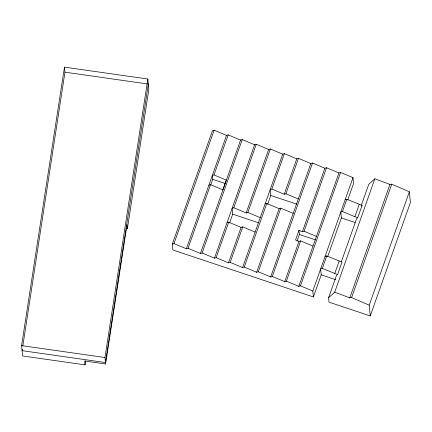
<?xml version="1.0" encoding="UTF-8"?>
<svg xmlns="http://www.w3.org/2000/svg" width="432" height="432" viewBox="0 0 432 432"><rect width="100%" height="100%" fill="white"/><g stroke="black" fill="none" stroke-linecap="round" stroke-linejoin="round"><path stroke-width="0.65" d="M85.671 360.871L85.055 364.867L22.594 355.957L21.6 345.622L64.481 67.133L147.841 79.024L148.835 89.359L127.397 228.609L126.09 228.42M22.291 349.331L22.086 350.66L105.44 362.556L148.327 84.067L64.967 72.171L64.481 67.133M22.804 346L64.967 72.171M85.055 364.867L84.677 360.99L105.581 363.971L104.96 357.518L147.841 79.024M105.581 363.971L127.019 224.726L127.397 228.609M325.08 256.43L326.749 255.938L341.998 262.084L337.581 274.574L322.331 268.429L320.657 268.92L321.23 274.833L313.4 296.941L172.881 249.988L172.314 244.08L212.458 130.685L214.126 130.194L226.508 135.378L228.182 134.887L240.565 140.076L242.233 139.585L254.615 144.769L256.284 144.277L268.666 149.467L270.335 148.975L282.717 154.159L284.386 153.668L296.773 158.857L298.442 158.366L310.824 163.55L312.493 163.058L324.875 168.248L326.543 167.756L338.926 172.94L340.594 172.449L352.976 177.638L353.549 183.551L347.733 199.973M172.314 244.08L173.983 243.589L214.126 130.194M173.983 243.589L186.365 248.773L226.508 135.378M186.365 248.773L188.033 248.281L210.546 184.691L222.863 189.848L226.319 180.095L214.002 174.938L212.333 175.43L212.706 179.323L210.767 184.81M214.002 174.938L228.182 134.887M188.033 248.281L200.416 253.471L240.565 140.076M200.416 253.471L202.084 252.979L242.233 139.585M202.084 252.979L214.466 258.163L254.615 144.769M214.466 258.163L216.135 257.672L228.706 222.178L241.088 227.367L242.757 226.876L255.139 232.06M229.603 222.939L232.708 214.164L232.141 208.256L233.809 207.765L256.284 144.277M216.135 257.672L228.517 262.861L241.088 227.367M233.809 207.765L246.191 212.949L268.666 149.467M228.517 262.861L230.191 262.37L242.757 226.876M246.191 212.949L247.86 212.458L270.335 148.975M230.191 262.37L242.573 267.554L282.717 154.159M242.573 267.554L244.242 267.062L266.755 203.472L279.137 208.656L280.811 208.165L293.193 213.354M267.651 204.233L270.761 195.458L270.189 189.545L271.858 189.054L284.386 153.668M244.242 267.062L256.624 272.252L279.137 208.656M271.858 189.054L284.245 194.243L296.773 158.857M256.624 272.252L258.293 271.76L280.811 208.165M284.245 194.243L285.914 193.752L298.442 158.366M258.293 271.76L270.675 276.944L310.824 163.55M270.675 276.944L272.344 276.453L312.493 163.058M316.451 236.428L304.069 231.239L302.4 231.73L298.987 230.299L295.569 239.954L298.982 241.385L300.65 240.894L313.033 246.078M297.038 241.132L299.387 234.495L298.987 230.299M272.344 276.453L284.726 281.642L298.982 241.385M302.4 231.73L324.875 168.248M284.726 281.642L286.4 281.151L300.65 240.894M304.069 231.239L326.543 167.756M286.4 281.151L298.782 286.335L338.926 172.94M298.782 286.335L300.451 285.844L340.594 172.449M313.4 296.941L312.833 291.033L352.976 177.638M322.331 268.429L326.749 255.938M327.672 256.635L341.377 217.928L340.81 212.015L342.479 211.523L346.82 199.255L362.07 205.4L357.728 217.669L356.567 218.722L341.291 261.868M334.714 273.618L339.131 261.128M357.728 217.669L354.861 216.707L359.203 204.444M361.357 205.189L368.739 184.345L374.863 178.772L389.923 184.459L391.754 184.151L409.363 191.792L410.4 202.543L370.251 315.938L329.022 302.162L328.595 297.734L336.42 275.627L337.581 274.574M328.595 297.734L334.719 292.167L374.863 178.772M334.719 292.167L349.78 297.848L389.923 184.459M349.78 297.848L351.61 297.545L391.754 184.151M370.251 315.938L369.22 305.186L409.363 191.792M361.298 206.102L362.07 205.4M208.877 185.182L210.546 184.691M265.086 203.963L266.755 203.472M227.032 222.669L228.706 222.178M345.152 199.746L346.82 199.255M21.6 345.622L104.96 357.518M341.377 217.928L355.12 222.518M270.761 195.458L296.946 204.206M212.706 179.323L225.423 183.573M299.387 234.495L315.581 239.906M232.708 214.164L258.255 222.701M321.23 274.833L335.599 279.634M342.479 211.523L354.861 216.707M285.914 193.752L298.296 198.936M247.86 212.458L260.242 217.647M300.451 285.844L312.833 291.033M351.61 297.545L369.22 305.186"/></g></svg>
